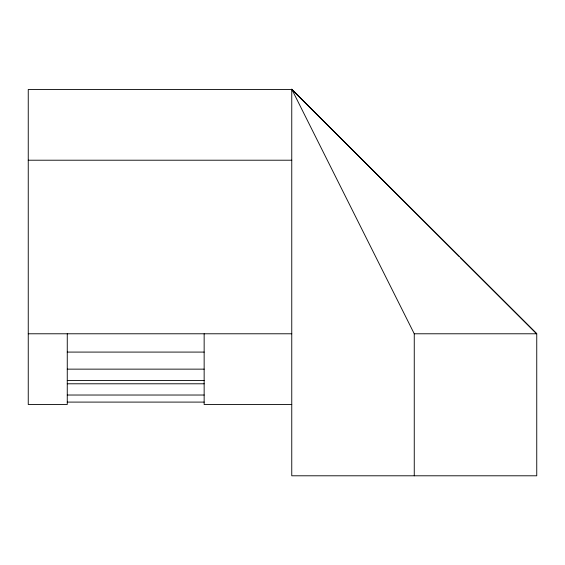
<?xml version="1.0" encoding="UTF-8"?>
<svg xmlns="http://www.w3.org/2000/svg" width="565" height="565" viewBox="0 0 565 565"><rect width="100%" height="100%" fill="white"/><g stroke="black" fill="none" stroke-linecap="round" stroke-linejoin="round"><path stroke-width="0.85" d="M28.25 160.213L291.759 160.213M28.25 333.781L291.759 333.781M291.759 89.206L414.258 333.781L536.75 333.781L536.75 475.794L291.759 475.794L291.759 89.206L536.75 333.781L460.503 257.753M67.263 352.087L204.149 352.087M67.263 369.143L204.149 369.143M67.263 380.542L204.149 380.542M67.263 383.79L204.149 383.79M67.263 395.027L204.149 395.027M67.263 402.096L204.149 402.096M291.759 404.505L204.149 404.505L204.149 333.781M459.253 256.503L291.759 89.489L28.25 89.489L28.25 404.505L67.263 404.505L67.263 333.781M414.258 333.781L414.258 475.794"/></g></svg>
